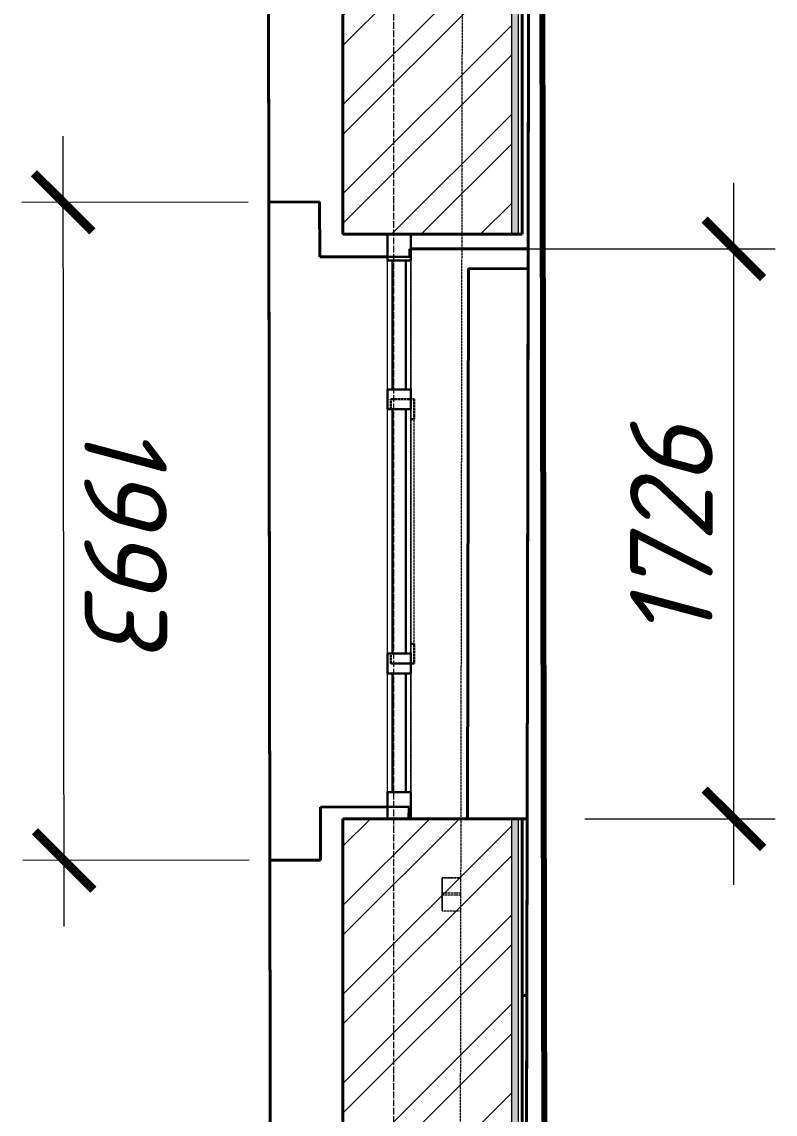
# Model space of a CAD drawing. Header units: millimetres. Extents: x 749182 to 2267578, y 70462 to 311449.
# Drawn here: x 1975704 to 1977984, y 106103 to 109411 of the extents above; entities that cross this region are included whole.
import ezdxf

# ---------------------------------------------------------------- set-up
doc = ezdxf.new("R2010")
doc.units = ezdxf.units.MM
for name, pattern in [('ADSK_Линия сетки', [25, 20, -2.5, 0, -2.5]), ('ADSK_Сверху', [4.5, 3, -1.5]), ('осеваяX2', [4, 2.5, -0.5, 0.5, -0.5])]:
    doc.linetypes.add(name, pattern=pattern)
doc.layers.get('Defpoints').update_dxf_attribs({"color": 255})
for name, color, linetype, lineweight in [('_ Окна', 7, 'Continuous', 30), ('Витраж', 7, 'Continuous', 9), ('Каркас', 7, 'Continuous', 9), ('Окна', 7, 'Continuous', 18), ('Оси', 165, 'осеваяX2', 13), ('Панели витража', 7, 'Continuous', 9), ('Перекрытие', 7, 'Continuous', 18), ('размеры', 7, 'Continuous', 9), ('Стены', 184, 'Continuous', 40), ('Стены внутренние', 7, 'Continuous', 18), ('Стены наружные', 7, 'Continuous', 18), ('Стены разрез', 7, 'Continuous', 35), ('Стены штриховка', 7, 'Continuous', 18), ('стояки', 7, 'Continuous', 9)]:
    doc.layers.add(name, color=color, linetype=linetype, lineweight=lineweight)
doc.layers.add('планы со стояками отопление_dwg', color=7, linetype='Continuous', lineweight=9, true_color=0x767676)
doc.styles.add('М2', font='isocpeui.ttf')
doc.dimstyles.new('SPDS 1_100', dxfattribs={"dimscale": 100, "dimtxt": 2.5, "dimasz": 1.77, "dimexe": 1.25, "dimexo": 0.625, "dimtad": 1, "dimdec": 0, "dimrnd": 0.001, "dimzin": 9, "dimtxsty": 'М2', "dimblk": 'ARCHTICK', "dimcen": 2.5, "dimdle": 2, "dimclrt": 256, "dimadec": 0, "dimazin": 2, "dimtfac": 0.75, "dimtdec": 0, "dimtmove": 1, "dimatfit": 3, "dimfxl": 0, "dimtolj": 1, "dimlwd": 9, "dimlwe": 9, "dimarcsym": 0})

# ---------------------------------------------------------------- blocks, each defined once
blk = doc.blocks.new('Типовая двутавровая балка _АСТО 20-93_ Балки - 100х200мм-838890-01 План 1-го этажа маркировочный')
at = {"layer": 'Каркас', "color": 253, "linetype": 'ADSK_Сверху', "true_color": 0xaaaaaa}
for p, q in [((-6132.8, 50), (-6132.8, -50)), ((-6132.8, 50), (-6076.1, 50)), ((-6076.3, 3), (-6132.8, 3)), ((-6076.3, -3), (-6132.8, -3)), ((-6132.8, -50), (-6076.5, -50))]:
    blk.add_line(p, q, dxfattribs=at)
at = {"layer": 'Каркас', "color": 9, "linetype": 'ADSK_Сверху', "true_color": 0xb9b9b9}
for p, q in [((-6132.8, 3.4), (-6132.8, 50)), ((-6132.8, 50), (-6076.1, 50)), ((-6132.8, -50), (-6132.8, -3.4)), ((-6132.8, -50), (-6076.5, -50))]:
    blk.add_line(p, q, dxfattribs=at)
at = {"layer": 'Каркас', "color": 253, "linetype": 'ADSK_Сверху', "true_color": 0xb2b2b2}
for p, q in [((-6132.8, 50), (-6132.8, 15)), ((-6132.8, 15), (-6132.8, 50)), ((-6076.1, 50), (-6132.8, 50)), ((-6132.8, 50), (-6076.1, 50)), ((-6132.8, 3), (-6132.8, 15)), ((-6132.8, 3), (-6132.8, 15)), ((-6132.8, -3), (-6132.8, 3)), ((-6132.8, -15), (-6132.8, -3)), ((-6132.8, -15), (-6132.8, -3)), ((-6132.8, -50), (-6132.8, -15)), ((-6132.8, -15), (-6132.8, -50)), ((-6132.8, -50), (-6076.5, -50)), ((-6132.8, -50), (-6076.5, -50))]:
    blk.add_line(p, q, dxfattribs=at)
blk = doc.blocks.new('Прямоугольный импост - 70х20_60мм-1441795-01 План 1-го этажа маркировочный')
at = {"layer": 'Витраж', "color": 253, "linetype": 'ADSK_Сверху', "true_color": 0xaaaaaa}
for p, q in [((18660.8, 33151.2), (18590.8, 33151.2)), ((18590.8, 33071.2), (18590.8, 33151.2)), ((18660.8, 33071.2), (18660.8, 33151.2))]:
    blk.add_line(p, q, dxfattribs=at)
blk = doc.blocks.new('Прямоугольный импост - 70х20_60мм-1439130-01 План 1-го этажа маркировочный')
at = {"layer": 'Витраж', "color": 253, "linetype": 'ADSK_Сверху', "true_color": 0xaaaaaa}
for p, q in [((-80, 35), (0, 35)), ((0, 35), (0, -35)), ((0, -35), (-80, -35))]:
    blk.add_line(p, q, dxfattribs=at)
blk = doc.blocks.new('Прямоугольный импост - 70х20_60мм-1439131-01 План 1-го этажа маркировочный')
at = {"layer": 'Витраж', "color": 253, "linetype": 'ADSK_Сверху', "true_color": 0xaaaaaa}
for p, q in [((0, 35), (-80, 35)), ((0, -35), (0, 35)), ((-80, -35), (0, -35))]:
    blk.add_line(p, q, dxfattribs=at)
blk = doc.blocks.new('Витраж-тент со смещением вовне - 60мм 30 сдвиг-1466949-01 План 1-го этажа маркировочный')
at = {"layer": '_ Окна', "color": 253, "linetype": 'ADSK_Сверху', "true_color": 0xaaaaaa}
for p, q in [((-400, 25), (-400, -45)), ((-400, 25), (-370.5, 25)), ((-400, -45), (-400, 25)), ((400, 25), (370, 25)), ((400, -45), (400, 25)), ((400, -45), (400, 25)), ((-340, -45), (-400, -45)), ((-340, -35), (-340, -45)), ((340, -35), (340, -45)), ((340, -45), (400, -45))]:
    blk.add_line(p, q, dxfattribs=at)
at = {"layer": 'Окна', "color": 253, "linetype": 'ADSK_Сверху', "true_color": 0xaaaaaa}
blk.add_line((-340, -45), (340, -45), dxfattribs=at)
blk = doc.blocks.new('Прямоугольный импост - 70х20_60мм-1240131-01 План 1-го этажа маркировочный')
at = {"layer": 'Витраж', "color": 253, "linetype": 'ADSK_Сверху', "true_color": 0xaaaaaa}
for p, q in [((18590.8, 31381.2), (18590.8, 31461.2)), ((18660.8, 31381.2), (18660.8, 31461.2)), ((18590.8, 31381.2), (18660.8, 31381.2))]:
    blk.add_line(p, q, dxfattribs=at)
blk = doc.blocks.new('Прямоугольный импост - 70х60мм-1426887-01 План 1-го этажа маркировочный')
at = {"layer": 'Витраж', "color": 253, "linetype": 'ADSK_Сверху', "true_color": 0xaaaaaa}
for p, q in [((-6073.8, 27726.3), (-6143.8, 27726.3)), ((-6143.8, 27336.3), (-6143.8, 27726.3)), ((-6073.8, 27336.3), (-6073.8, 27726.3)), ((-6143.8, 27336.3), (-6073.8, 27336.3))]:
    blk.add_line(p, q, dxfattribs=at)
blk = doc.blocks.new('Прямоугольный импост - 70х60мм-1225009-01 План 1-го этажа маркировочный')
at = {"layer": 'Витраж', "color": 253, "linetype": 'ADSK_Сверху', "true_color": 0xaaaaaa}
for p, q in [((-5936, 11391.9), (-6006, 11391.9)), ((-6006, 11031.9), (-6006, 11391.9)), ((-5936, 11031.9), (-5936, 11391.9)), ((-6006, 11031.9), (-5936, 11031.9))]:
    blk.add_line(p, q, dxfattribs=at)
blk = doc.blocks.new('Прямоугольный импост - 70х60мм-1229542-01 План 1-го этажа маркировочный')
at = {"layer": 'Витраж', "color": 253, "linetype": 'ADSK_Сверху', "true_color": 0xaaaaaa}
for p, q in [((3808.5, 35377.6), (3738.5, 35377.6)), ((3738.5, 35377.6), (3738.5, 34637.6)), ((3808.5, 35377.6), (3808.5, 34637.6)), ((3738.5, 34637.6), (3808.5, 34637.6))]:
    blk.add_line(p, q, dxfattribs=at)
blk = doc.blocks.new('Прямоугольный импост - 70х60мм-1439128-01 План 1-го этажа маркировочный')
at = {"layer": 'Витраж', "color": 253, "linetype": 'ADSK_Сверху', "true_color": 0xaaaaaa}
for p, q in [((-30, 35), (30, 35)), ((30, -35), (-30, -35))]:
    blk.add_line(p, q, dxfattribs=at)
blk = doc.blocks.new('Существующие стены 1 эт - Существующие стены 1 эт-653793-01 План 1-го этажа маркировочный')
at = {"layer": 'Стены'}
for p, q in [((18235.6, 30592.8), (18216.3, 43696.8)), ((19017.6, 33999.6), (19016.1, 33046.6)), ((18385.1, 33248.9), (18231.7, 33248.7)), ((18234.6, 31255.7), (18231.7, 33248.7)), ((18385.4, 33082.8), (18385.1, 33248.9)), ((18590.8, 33083.1), (18385.4, 33082.8)), ((18798.4, 33106.9), (18660.8, 33107.1)), ((19016.1, 33106.5), (18798.4, 33106.9)), ((19016.1, 33106.5), (19013.3, 31380.6)), ((18832.5, 31381.2), (18835.3, 33046.9)), ((18835.3, 33046.9), (18832.5, 31381.2)), ((18835.3, 33046.9), (19016.1, 33046.6)), ((19016.1, 33046.6), (18835.3, 33046.9)), ((19016.1, 33046.6), (19012.4, 30845.6)), ((19012.4, 30845.6), (19016.1, 33046.6)), ((19016.1, 33046.6), (19012.4, 30845.6)), ((18387.8, 31416.4), (18590.8, 31416.7)), ((18388.1, 31255.9), (18387.8, 31416.4)), ((18997.8, 31380.6), (19013.3, 31380.6)), ((18234.6, 31255.7), (18388.1, 31255.9)), ((19012.4, 30845.6), (18997.8, 30845.7)), ((18997.8, 30845.7), (19012.4, 30845.6)), ((19012.4, 30845.6), (19011.3, 30163.6)), ((18232.6, 29415.1), (18235.6, 30592.8))]:
    blk.add_line(p, q, dxfattribs=at)
at = {"layer": 'Стены разрез'}
for p, q in [((19016.1, 33106.5), (19018.3, 34430.6)), ((18230.1, 34318.1), (18231.7, 33248.7)), ((18231.7, 33248.7), (18385.1, 33248.9)), ((18385.1, 33248.9), (18385.4, 33082.8)), ((18385.4, 33082.8), (18658.4, 33083.2)), ((18658.4, 33083.2), (18658.4, 33107.1)), ((18658.4, 33107.1), (18798.4, 33106.9)), ((18798.4, 33106.9), (19016.1, 33106.5)), ((18655.7, 31416.8), (18387.8, 31416.4)), ((18387.8, 31416.4), (18388.1, 31255.9)), ((18655.6, 31381.2), (18655.7, 31416.8)), ((18795.6, 31381), (18655.6, 31381.2)), ((19013.3, 31380.6), (18795.6, 31381)), ((19011.2, 30070.6), (19013.3, 31380.6)), ((18388.1, 31255.9), (18234.6, 31255.7)), ((18234.6, 31255.7), (18235.6, 30592.8)), ((18235.6, 30592.8), (18234.6, 30194.2))]:
    blk.add_line(p, q, dxfattribs=at)
blk = doc.blocks.new('Системная панель - _AR_Стекло_40мм_привязка по центру-V82-01 План 1-го этажа маркировочный')
at = {"layer": 'Панели витража', "lineweight": 30}
for p, q in [((180, 20), (-180, 20)), ((-180, 20), (-180, -20)), ((180, -20), (180, 20)), ((-180, -20), (180, -20))]:
    blk.add_line(p, q, dxfattribs=at)
blk = doc.blocks.new('Прямоугольный импост - 70х20_60мм-V83-01 План 1-го этажа маркировочный')
at = {"layer": 'Витраж', "lineweight": 30}
for p, q in [((-80, 35), (0, 35)), ((-80, -35), (-80, 35)), ((0, 35), (0, -35)), ((0, -35), (-80, -35))]:
    blk.add_line(p, q, dxfattribs=at)
blk = doc.blocks.new('Прямоугольный импост - 70х20_60мм-V84-01 План 1-го этажа маркировочный')
at = {"layer": 'Витраж', "lineweight": 30}
for p, q in [((0, 35), (-80, 35)), ((-80, 35), (-80, -35)), ((0, -35), (0, 35)), ((-80, -35), (0, -35))]:
    blk.add_line(p, q, dxfattribs=at)
blk = doc.blocks.new('Системная панель - _AR_Стекло_40мм_привязка по центру-V85-01 План 1-го этажа маркировочный')
at = {"layer": 'Панели витража', "lineweight": 30}
for p, q in [((195, 20), (-195, 20)), ((-195, 20), (-195, -20)), ((195, -20), (195, 20)), ((-195, -20), (195, -20))]:
    blk.add_line(p, q, dxfattribs=at)
blk = doc.blocks.new('Системная панель - _AR_Стекло_40мм_привязка по центру-1240112-01 План 1-го этажа маркировочный')
at = {"layer": 'Панели витража', "lineweight": 30}
for p, q in [((370, 20), (-370, 20)), ((-370, 20), (-370, -20)), ((370, -20), (370, 20)), ((-370, -20), (370, -20))]:
    blk.add_line(p, q, dxfattribs=at)
blk = doc.blocks.new('Прямоугольный импост - 70х60мм-V40-01 План 1-го этажа маркировочный')
at = {"layer": 'Витраж'}
for p, q in [((-6006, 9731.9), (-6006, 10091.9)), ((-5936, 10091.9), (-5936, 9731.9))]:
    blk.add_line(p, q, dxfattribs=at)
blk = doc.blocks.new('Прямоугольный импост - 70х60мм-V53-01 План 1-го этажа маркировочный')
at = {"layer": 'Витраж'}
for p, q in [((-6143.8, 39511.2), (-6143.8, 39901.2)), ((-6073.8, 39901.2), (-6073.8, 39511.2))]:
    blk.add_line(p, q, dxfattribs=at)
blk = doc.blocks.new('Прямоугольный импост - 70х60мм-V86-01 План 1-го этажа маркировочный')
at = {"layer": 'Витраж', "lineweight": 30}
for p, q in [((-30, 35), (30, 35)), ((-30, -35), (-30, 35)), ((30, 35), (30, -35)), ((30, -35), (-30, -35))]:
    blk.add_line(p, q, dxfattribs=at)
blk = doc.blocks.new('Прямоугольный импост - 70х60мм-V63-01 План 1-го этажа маркировочный')
at = {"layer": 'Витраж'}
for p, q in [((3738.5, 34637.6), (3738.5, 35377.6)), ((3808.5, 35377.6), (3808.5, 34637.6))]:
    blk.add_line(p, q, dxfattribs=at)
blk = doc.blocks.new('планы со стояками отопление_dwg-1484427-01 План 1-го этажа маркировочный')
at = {"layer": 'стояки', "lineweight": 80}
blk.add_line((191438.4, 198942.1), (191476.8, 176908.9), dxfattribs=at)
blk = doc.blocks.new('_ArchTick')
at = {"color": 0, "linetype": 'ByBlock', "const_width": 0.15}
blk.add_lwpolyline([(-0.5, -0.5), (0.5, 0.5)], dxfattribs=at)
blk = doc.blocks.new('*D2855')
at = {"layer": 'Defpoints', "color": 0, "lineweight": 20, "transparency": 16777216}
for p in [(1976878.7, 108723.7), (1977859.2, 108723.7), (1977346.1, 106997.8)]:
    blk.add_point(p, dxfattribs=at)
at = {"layer": 'размеры', "color": 0, "lineweight": 9, "transparency": 16777216}
for p, q in [((1977859.2, 106797.8), (1977859.2, 108923.7)), ((1976941.2, 108723.7), (1977984.2, 108723.7)), ((1977408.6, 106997.8), (1977984.2, 106997.8))]:
    blk.add_line(p, q, dxfattribs=at)
at = {"layer": 'размеры', "color": 0, "lineweight": 9, "transparency": 16777216, "xscale": 177, "yscale": 177, "zscale": 177}
for p, rotation in [((1977859.2, 108723.7), 90), ((1977859.2, 106997.8), 270)]:
    blk.add_blockref('_ArchTick', p, dxfattribs=dict(at, rotation=rotation))
at = {"layer": 'размеры', "lineweight": 20, "transparency": 16777216, "insert": (1977670.1, 107860.8), "char_height": 250, "width": 560.473, "attachment_point": 5, "rotation": 90, "style": 'М2'}
blk.add_mtext('\\A1;1726', dxfattribs=at)
blk = doc.blocks.new('*D2856')
at = {"layer": 'Defpoints', "color": 0, "lineweight": 20, "transparency": 16777216}
for p in [(1975829.1, 108864.4), (1976451.9, 108865.3), (1976454.8, 106872.3)]:
    blk.add_point(p, dxfattribs=at)
at = {"layer": 'размеры', "color": 0, "lineweight": 9, "transparency": 16777216}
for p, q in [((1975832.3, 106671.4), (1975828.8, 109064.4)), ((1976389.4, 108865.2), (1975704.1, 108864.2)), ((1976392.3, 106872.2), (1975707, 106871.2))]:
    blk.add_line(p, q, dxfattribs=at)
at = {"layer": 'размеры', "color": 0, "lineweight": 9, "transparency": 16777216, "xscale": 177, "yscale": 177, "zscale": 177}
for p, rotation in [((1975829.1, 108864.4), 90.08422601449689), ((1975832, 106871.4), 270.0842260144969)]:
    blk.add_blockref('_ArchTick', p, dxfattribs=dict(at, rotation=rotation))
at = {"layer": 'размеры', "lineweight": 20, "transparency": 16777216, "insert": (1976018, 107868.2), "char_height": 250, "width": 560.473, "attachment_point": 5, "rotation": 270.0842, "style": 'М2'}
blk.add_mtext('\\A1;1993', dxfattribs=at)

msp = doc.modelspace()

# ---------------------------------------------------------------- hatches: boundary and pattern name
at = {"layer": 'Стены внутренние', "lineweight": 9}
h = msp.add_hatch(dxfattribs=at)
h.set_pattern_fill('FP_2', color=256, style=0, pattern_type=2)
h.set_pattern_definition([(0, (1958220.23, 75616.62), (406.4, 101.6), [33.528, -271.272, 33.528, -271.272, -1625.6]), (0, (1958220.23, 75616.62), (406.4, 101.6), [-609.6, 33.528, -576.072, 33.528, -271.272, -711.2]), (0, (1958220.23, 75616.62), (406.4, 101.6), [-1524, 33.528, -169.672, 33.528, -474.472]), (120, (1958372.63, 75667.42), (-291.18818, 301.15272), [33.528, -271.272, 33.528, -271.272, -1625.6]), (120, (1958372.63, 75667.42), (-291.18818, 301.15272), [-609.6, 33.528, -576.072, 33.528, -271.272, -711.2]), (120, (1958372.63, 75667.42), (-291.18818, 301.15272), [-1524, 33.528, -169.672, 33.528, -474.472]), (240, (1958423.43, 75870.62), (-115.21182, -402.75272), [33.528, -271.272, 33.528, -271.272, -1625.6]), (240, (1958423.43, 75870.62), (-115.21182, -402.75272), [-609.6, 33.528, -576.072, 33.528, -271.272, -711.2]), (240, (1958423.43, 75870.62), (-115.21182, -402.75272), [-1524, 33.528, -169.672, 33.528, -474.472])])
h.paths.add_polyline_path([(1977186.0611, 96269.092), (1977206.0611, 96269.1277), (1977206.0611, 97863.689), (1977186.0611, 97863.1295), (1977186.0611, 96290.263)])
h.paths.add_polyline_path([(1977186.0611, 99633.689), (1977206.0611, 99633.689), (1977206.0611, 100905.8262), (1977186.0611, 100905.8262), (1977186.0611, 99828.6166)])
h.paths.add_polyline_path([(1977206.0611, 102675.8262), (1977206.0611, 103950.7561), (1977186.0611, 103950.1705), (1977186.0611, 102675.8262)])
h.paths.add_polyline_path([(1977206.0611, 105720.7561), (1977206.0611, 106997.8052), (1977186.0611, 106997.2196), (1977186.0611, 105720.7561)])
h.paths.add_polyline_path([(1977186.0611, 108767.8052), (1977206.0611, 108767.8052), (1977206.0611, 110047.774), (1977186.0611, 110047.2131), (1977186.0611, 109055.5716)])
h.paths.add_polyline_path([(1977206.0611, 111817.774), (1977206.0611, 113090.787), (1977186.0611, 113090.1788), (1977186.0611, 111817.774)])
h.paths.add_polyline_path([(1977186.0611, 114860.787), (1977206.0611, 114860.787), (1977206.0611, 116106.8035), (1977186.0611, 116106.1952), (1977186.0611, 114870.2313)])
h.paths.add_polyline_path([(1977186.0611, 117876.8035), (1977206.0611, 117876.8035), (1977206.0611, 118631.7457), (1977186.0611, 118631.7457), (1977186.0611, 117968.0463)])
at = {"layer": 'Стены наружные', "lineweight": 9}
h = msp.add_hatch(dxfattribs=at)
h.set_pattern_fill('FP_3', color=256, angle=45, style=0, pattern_type=2)
h.set_pattern_definition([(45, (1958220.23, 75616.62), (-134.70384, 134.70384), []), (45, (1958310.03, 75616.62), (-134.70384, 134.70384), [])])
h.paths.add_polyline_path([(1976676.0611, 96025.2503), (1977165.7536, 96025.2503), (1977165.3185, 96269.055), (1977186.0611, 96269.092), (1977186.0611, 97863.689), (1976676.0611, 97863.4598), (1976676.0611, 96037.164)])
h.paths.add_polyline_path([(1976676.0611, 99633.689), (1977186.0611, 99633.689), (1977186.0611, 100905.8262), (1976676.0611, 100905.8262), (1976676.0611, 100326.3599)])
h.paths.add_polyline_path([(1976676.0611, 102675.8262), (1977186.0611, 102675.8262), (1977186.0611, 103950.7561), (1976676.0611, 103950.7561), (1976676.0611, 102716.6657)])
h.paths.add_polyline_path([(1977186.0611, 105720.7561), (1977186.0611, 106997.8052), (1976676.0611, 106997.5761), (1976676.0611, 105720.7561), (1977102.9813, 105720.7561)])
h.paths.add_polyline_path([(1977102.9813, 108767.8052), (1977186.0611, 108767.8052), (1977186.0611, 110047.774), (1976676.0611, 110047.774), (1976676.0611, 108767.8052)])
h.paths.add_polyline_path([(1977186.0611, 111817.774), (1977186.0611, 113090.787), (1976676.0611, 113090.787), (1976676.0611, 111817.774), (1977102.9813, 111817.774)])
h.paths.add_polyline_path([(1977102.9813, 114860.787), (1977186.0611, 114860.787), (1977186.0611, 116106.8035), (1976676.0611, 116106.8035), (1976676.0611, 114860.787)])
h.paths.add_polyline_path([(1976799.4278, 117876.8035), (1977186.0611, 117876.8035), (1977186.0611, 118631.7457), (1976676.0611, 118631.7457), (1976676.0611, 117876.8035)])

# ---------------------------------------------------------------- linework, layer by layer
at = {"layer": 'Оси', "linetype": 'ADSK_Линия сетки'}
msp.add_line((1976830.1361, 71313.2448), (1976830.1361, 120151.4054), dxfattribs=at)
at = {"layer": 'Перекрытие', "linetype": 'ADSK_Сверху'}
msp.add_line((1977011.7834, 93701.2503), (1977052.8435, 118783.1291), dxfattribs=at)
at = {"layer": 'Стены внутренние', "lineweight": 40}
for p, q in [((1977218.0611, 108767.8052), (1977218.0611, 110047.774)), ((1977186.0611, 108767.8052), (1977218.0611, 108767.8052)), ((1977218.0611, 106997.8052), (1977186.0611, 106997.8052)), ((1977218.0611, 105720.7561), (1977218.0611, 106997.8052))]:
    msp.add_line(p, q, dxfattribs=at)
at = {"layer": 'Стены наружные', "lineweight": 40}
for p, q in [((1976676.0611, 110047.774), (1976676.0611, 108767.8052)), ((1976676.0611, 108767.8052), (1977186.0611, 108767.8052)), ((1976676.0611, 106997.8052), (1976676.0611, 105720.7561)), ((1977186.0611, 106997.8052), (1976676.0611, 106997.8052))]:
    msp.add_line(p, q, dxfattribs=at)
at = {"layer": 'Стены штриховка'}
for p, q in [((1977186.0611, 110047.774), (1977186.0611, 108767.8052)), ((1977206.0611, 110047.774), (1977206.0611, 108767.8052)), ((1977216.0611, 110047.774), (1977216.0611, 108767.8052)), ((1977186.0611, 106997.8052), (1977186.0611, 105720.7561)), ((1977206.0611, 106997.8052), (1977206.0611, 105720.7561)), ((1977216.0611, 106997.8052), (1977216.0611, 105720.7561))]:
    msp.add_line(p, q, dxfattribs=at)

# ---------------------------------------------------------------- block references
at = {"layer": '_ Окна', "color": 253, "linetype": 'ADSK_Сверху', "true_color": 0xaaaaaa, "rotation": 89.99999999999993}
msp.add_blockref('Витраж-тент со смещением вовне - 60мм 30 сдвиг-1466949-01 План 1-го этажа маркировочный', (1976846.0611, 107867.8052), dxfattribs=at)
at = {"layer": 'Витраж', "color": 253, "linetype": 'ADSK_Сверху', "true_color": 0xaaaaaa}
for name, p in [('Прямоугольный импост - 70х20_60мм-1441795-01 План 1-го этажа маркировочный', (1958220.2258, 75616.6187)), ('Прямоугольный импост - 70х60мм-1426887-01 План 1-го этажа маркировочный', (1982954.8124, 80961.4581)), ('Прямоугольный импост - 70х60мм-1225009-01 План 1-го этажа маркировочный', (1982817.1032, 96045.8801)), ('Прямоугольный импост - 70х20_60мм-1240131-01 План 1-го этажа маркировочный', (1958220.2258, 75616.6187))]:
    msp.add_blockref(name, p, dxfattribs=at)
at = {"layer": 'Витраж', "color": 253, "linetype": 'ADSK_Сверху', "true_color": 0xaaaaaa, "extrusion": (0, 0, -1), "rotation": 90.00000000000007}
for name, p in [('Прямоугольный импост - 70х20_60мм-1439130-01 План 1-го этажа маркировочный', (-1976846.0611, 108767.8052)), ('Прямоугольный импост - 70х60мм-1439128-01 План 1-го этажа маркировочный', (-1976846.0611, 108267.8052)), ('Прямоугольный импост - 70х60мм-1439128-01 План 1-го этажа маркировочный', (-1976846.0611, 107467.8052))]:
    msp.add_blockref(name, p, dxfattribs=at)
at = {"layer": 'Витраж', "extrusion": (0, 0, -1), "rotation": 90.00000000000007}
for name, p in [('Прямоугольный импост - 70х20_60мм-V83-01 План 1-го этажа маркировочный', (-1976846.0611, 108767.8052)), ('Прямоугольный импост - 70х60мм-V86-01 План 1-го этажа маркировочный', (-1976846.0611, 108267.8052)), ('Прямоугольный импост - 70х60мм-V86-01 План 1-го этажа маркировочный', (-1976846.0611, 107467.8052))]:
    msp.add_blockref(name, p, dxfattribs=at)
at = {"layer": 'Витраж'}
for name, p in [('Прямоугольный импост - 70х60мм-V53-01 План 1-го этажа маркировочный', (1982954.8124, 68786.6321)), ('Прямоугольный импост - 70х60мм-V40-01 План 1-го этажа маркировочный', (1982817.1032, 97345.8801))]:
    msp.add_blockref(name, p, dxfattribs=at)
at = {"layer": 'Витраж', "color": 253, "linetype": 'ADSK_Сверху', "true_color": 0xaaaaaa}
for name, p, rotation in [('Прямоугольный импост - 70х60мм-1229542-01 План 1-го этажа маркировочный', (1980619.5602, 142875.4478), 180), ('Прямоугольный импост - 70х20_60мм-1439131-01 План 1-го этажа маркировочный', (1976846.0611, 106997.8052), 269.9999999999999)]:
    msp.add_blockref(name, p, dxfattribs=dict(at, rotation=rotation))
at = {"layer": 'Витраж'}
for name, p, rotation in [('Прямоугольный импост - 70х60мм-V63-01 План 1-го этажа маркировочный', (1980619.5602, 142875.4478), 180), ('Прямоугольный импост - 70х20_60мм-V84-01 План 1-го этажа маркировочный', (1976846.0611, 106997.8052), 269.9999999999999)]:
    msp.add_blockref(name, p, dxfattribs=dict(at, rotation=rotation))
at = {"layer": 'Каркас', "color": 253, "linetype": 'ADSK_Сверху', "true_color": 0xaaaaaa, "rotation": 0.1151494702578507}
msp.add_blockref('Типовая двутавровая балка _АСТО 20-93_ Балки - 100х200мм-838890-01 План 1-го этажа маркировочный', (1983109.4509, 106781.2295), dxfattribs=at)
at = {"layer": 'Панели витража', "rotation": 89.99999999999993}
for name, p in [('Системная панель - _AR_Стекло_40мм_привязка по центру-V85-01 План 1-го этажа маркировочный', (1976846.0611, 108492.8052)), ('Системная панель - _AR_Стекло_40мм_привязка по центру-1240112-01 План 1-го этажа маркировочный', (1976846.0611, 107867.8052)), ('Системная панель - _AR_Стекло_40мм_привязка по центру-V82-01 План 1-го этажа маркировочный', (1976846.0611, 107257.8052))]:
    msp.add_blockref(name, p, dxfattribs=at)
at = {"layer": 'планы со стояками отопление_dwg', "color": 6, "true_color": 0xff00ff}
msp.add_blockref('планы со стояками отопление_dwg-1484427-01 План 1-го этажа маркировочный', (1785824.7266, -80460.4271), dxfattribs=at)
at = {"layer": 'Стены', "color": 243, "true_color": 0xbb5389}
msp.add_blockref('Существующие стены 1 эт - Существующие стены 1 эт-653793-01 План 1-го этажа маркировочный', (1958220.2258, 75616.6187), dxfattribs=at)

# ---------------------------------------------------------------- dimensions: what is measured, and where the dimension line sits
at = {"layer": 'размеры', "lineweight": 20}
for base, p1, p2, angle, picture, middle in [((1975829.0551, 108864.3533), (1976454.8251, 106872.3345), (1976451.8954, 108865.2689), 270.084226, '*D2856', (1976018.0198, 107868.1618)), ((1977859.1836, 108723.7335), (1977346.0611, 106997.8052), (1976878.6575, 108723.7335), 90, '*D2855', (1977670.0738, 107860.7694))]:
    dim = msp.add_linear_dim(base=base, p1=p1, p2=p2, angle=angle, dimstyle='SPDS 1_100', dxfattribs=at)
    dim.commit()
    dim.dimension.update_dxf_attribs({"geometry": picture, "text_midpoint": middle})

doc.saveas('drawing.dxf')
